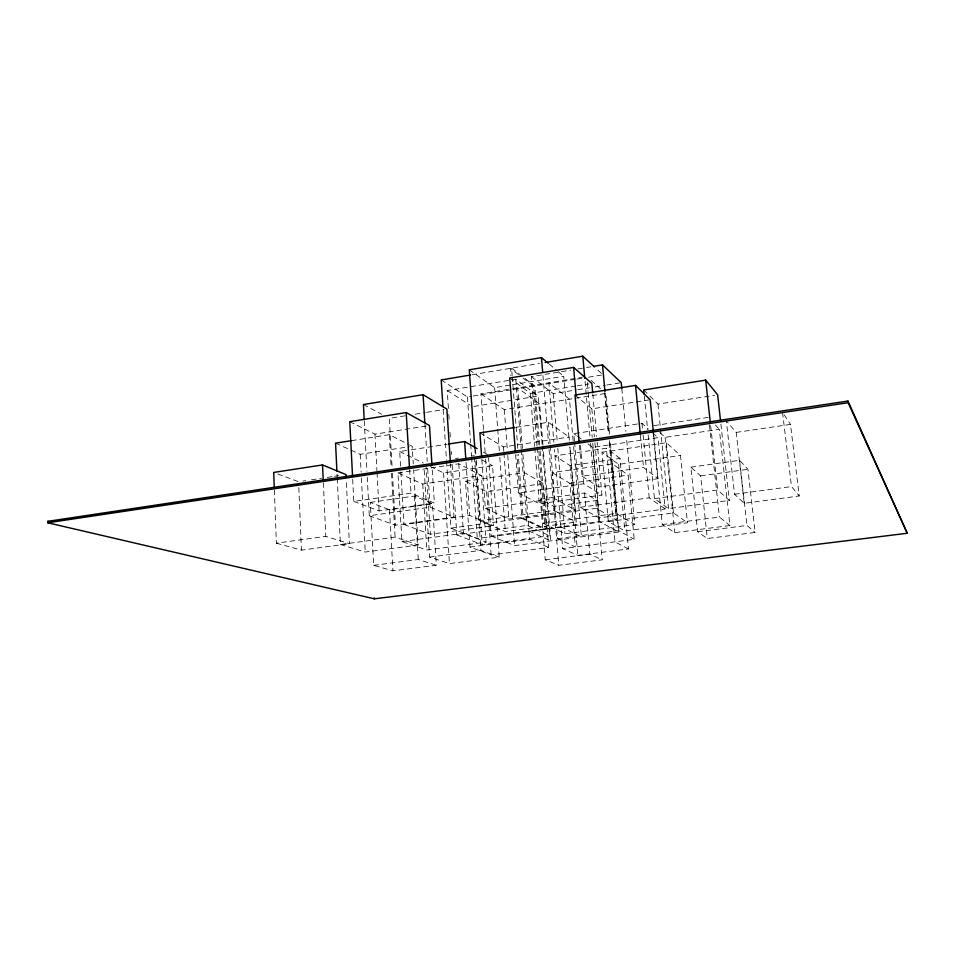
<?xml version="1.0" encoding="UTF-8"?>
<svg xmlns="http://www.w3.org/2000/svg" width="955" height="955" viewBox="0 0 955 955"><rect width="100%" height="100%" fill="white"/><g stroke="black" fill="none" stroke-linecap="round" stroke-linejoin="round"><path stroke-width="0.72" stroke-dasharray="4.78 3.58" d="M471.997 374.778L539.312 363.473M448.408 408.406L447.227 390.547L515.772 379.219L538.214 396.062L542.201 445.114M537.044 446.236L531.446 376.628L570.589 370.146M577.835 368.952L585.093 367.747M586.537 367.508L590.882 366.792M469.287 369.812L494.63 387.635L510.794 384.972M512.262 384.734L563.713 376.282L569.264 441.079M483.493 429.428L480.926 393.89L511.307 388.924M512.751 388.685L582.383 377.309M441.198 379.947L467.401 396.97L471.794 396.253M473.262 396.015L511.379 389.783M512.847 389.545L575.507 379.314M576.951 379.075L582.729 378.132M588.507 377.189L602.963 374.838L595.538 367.962M509.719 378.013L530.419 393.436L575.769 386.095M577.238 385.856L588.937 383.958M405.147 415.795L389.33 418.35L392.111 467.329M415.21 414.172L425.285 412.548M426.718 412.309L443.98 409.528M473.931 406.424L538.214 396.062M531.446 376.628L553.231 393.651L576.378 389.915M577.835 389.688L589.414 387.814M595.204 386.882L605.327 385.259M606.783 385.02L621.251 382.692M480.926 393.89L504.3 409.611L605.816 393.436L609.636 434.728M349.781 421.692L374.957 434.155L426.515 425.99M351.536 440.649L389.294 434.68L408.382 444.338M575.006 395.072L591.849 408.859L648.72 399.954M649.842 396.015L657.995 404.084L714.734 395.263M516.297 427.255L548.325 422.277L569.085 437.02L569.335 439.945M351.118 450.211L360.19 454.317L409.301 446.713M400.551 466.136L399.703 451.548L409.802 449.984M411.247 449.769L447.298 444.218M574.48 441.019L573.836 433.666L641.939 423.304L648.385 429.046M479.923 432.901L503.476 446.964L569.085 437.02M653.912 425.62L708.574 417.347M302.89 481.105L305.767 480.663M311.509 479.804L321.56 478.288M327.314 477.416L333.056 476.557M334.501 476.33L338.81 475.686M455.523 458.484L458.412 458.054M471.412 456.096L474.301 455.654M397.972 472.892L458.77 463.808L481.344 475.483L486.083 542.154L426.813 549.985L401.936 541.557L397.972 472.892L422.755 484.054L481.344 475.483M588.005 443.944L592.733 447.382L658.043 437.665L665.193 509.015L599.036 517.873L580.21 507.284L574.6 442.499M659.857 432.555L665.122 437.354L719.318 429.308L729.93 525.525L674.779 532.639L662.293 524.546L653.208 433.2M619.974 458.4L606.413 448.241L554.962 455.857L570.135 465.658L619.974 458.4L628.462 548.958L577.811 555.38L562.686 548.636L554.473 449.578M430.359 466.482L443.562 472.904L492.553 465.658L499.238 557.195L449.459 563.593L429.583 557.063L423.853 464.763M602.02 452.228L666.339 442.738L680.485 455.451L687.457 522.779L624.868 530.944L608.323 521.573L602.02 452.228L618.649 464.381L680.485 455.451M736.21 432.4L790.489 424.402L799.216 495.979L744.22 503.297L734.538 494.248L726.349 420.857L736.21 432.4L744.22 503.297M465.491 481.296L524.486 472.713L543.502 483.54L548.683 547.478L491.145 554.915L470.003 547.048L465.491 481.296L486.596 491.658L543.502 483.54M552.109 472.606L569.908 483.373L575.328 546.881L557.565 538.644L552.109 472.606L612.525 463.867L628.127 475.101L634.216 539.312L562.686 548.636M352.682 479.279L353.804 501.423L411.008 493.15L434.382 503.094L432.066 466.506M370.301 502.414L414.446 496.063L432.472 503.691L436.351 565.253L392.935 570.839L373.644 565.324L370.301 502.414L389.509 509.779L432.472 503.691M579.387 445.269L582.096 476.27L643.527 467.484L658.031 478.694L653.518 433.355M569.908 483.373L628.127 475.101M353.804 501.423L379.123 510.937L434.382 503.094M690.871 467.186L739.6 460.286L747.932 469.287L755.142 532.448L707.309 538.524L697.651 531.768L690.871 467.186L700.648 475.888L707.309 538.524M515.616 454.664L518.565 492.995L583.792 483.767L601.937 495.084L597.173 442.225M367.245 477.202L369.287 515.748L430.108 507.177L454.019 517.109L450.485 463.82M582.096 476.27L598.881 487.002L658.031 478.694M700.648 475.888L747.932 469.287M540.375 499.167L584.496 493.007L596.875 500.468L602.175 559.833L558.782 565.264L545.245 559.785L540.375 499.167L553.924 506.377L596.875 500.468M481.821 459.51L485.307 508.299L554.628 498.653L575.34 510.042L569.837 445.782M518.565 492.995L539.265 503.763L601.937 495.084M369.287 515.748L395.406 525.214L454.019 517.109M400.897 471.985L403.953 524.534L469.693 515.461L493.496 525.716L488.578 457.899M274.372 490.13L276.365 543.18L325.798 536.364L349.399 543.646L346.283 480.484M475.745 461.504L479.911 520.654L554.079 510.507L576.211 522.087L569.777 446.976M580.21 507.284L649.233 497.842L665.193 509.015M654.438 498.617L717.659 489.999L729.334 500.432L668.524 508.585L654.438 498.617L647.777 431.087M485.307 508.299L508.884 519.09L575.34 510.042M446.558 461.444L450.939 528.127L596.374 508.346L616.345 519.974L608.968 439.992M337.258 478.419L340.422 544.529L395.107 537.104L418.147 544.995L413.622 469.848M276.365 543.18L301.434 550.152L349.399 543.646M403.953 524.534L430.347 534.251L493.496 525.716M734.538 494.248L791.504 486.561L799.216 495.979M401.936 541.557L463.473 533.272L486.083 542.154M452.169 464.942L456.836 534.884L527.16 525.429L549.579 535.779L542.321 446.606M537.164 447.728L543.24 523.268L616.202 513.456L634.741 524.57L626.456 437.378M479.911 520.654L505.326 531.565L576.211 522.087M340.422 544.529L365.252 552.05L418.147 544.995M485.618 459.057L491.168 536.065L599.776 521.597L618.625 532.054L610.173 440.625M450.939 528.127L477.273 538.477L616.345 519.974M608.323 521.573L673.454 512.907L687.457 522.779M456.836 534.884L482.191 544.648L549.579 535.779M543.24 523.268L564.966 533.75L634.741 524.57M470.003 547.048L529.679 539.205L548.683 547.478M662.293 524.546L719.425 517.073L729.93 525.525M557.565 538.644L618.697 530.646L634.216 539.312M491.168 536.065L514.59 545.627L618.625 532.054M429.583 557.063L480.95 550.367L499.238 557.195M373.644 565.324L418.266 559.511L436.351 565.253M697.651 531.768L746.965 525.441L755.142 532.448M545.245 559.785L589.844 554.127L602.175 559.833M277.845 473.99L298.581 481.75M335.563 443.168L349.817 449.614M528.915 531.04L550.772 540.912L543.097 446.677M399.703 451.548L423.351 463.056M560.895 526.778L581.416 536.913L573.227 442.153M409.647 444.982L412.19 446.272L413.264 463.951M628.462 548.958L614.996 541.903L606.413 448.241M363.413 404.55L381.546 414.207M482.12 459.94L492.553 465.658M483.361 452.133L488.363 454.95M447.227 390.547L470.063 405.123M573.836 433.666L576.199 435.373M577.381 436.232L582.108 439.658M518.458 374.575L510.304 368.344L510.877 375.781M523.125 378.144L533.606 386.154L538.369 445.245M549.256 364.153L557.04 370.683M558.15 371.614L563.713 376.282M591.014 380.329L600.528 388.757M652.683 432.878L658.043 437.665M643.718 389.974L648.815 395.012M715.414 424.963L719.318 429.308M784.139 414.816L790.489 424.402M782.539 412.417L791.504 486.561M739.6 460.286L746.965 525.441M720.894 424.151L729.334 500.432M710.639 425.536L717.659 489.999M709.374 424.689L719.425 517.073M666.339 442.738L673.454 512.907M665.122 437.354L674.779 532.639M657.995 404.084L660.371 427.637M660.514 429.105L668.524 508.585M644.303 395.848L647.633 429.619M641.939 423.304L642.512 429.153M643.085 435.002L649.233 497.842M640.387 435.229L643.527 467.484M621.812 388.601L625.895 431.457M618.649 464.381L624.868 530.944M612.525 463.867L618.697 530.646M605.088 393.102L608.932 434.704M609.481 440.649L616.202 513.456M604.599 392.601L608.419 434.071M592.792 393.758L596.636 436.351M591.849 408.859L594.368 436.865M594.905 442.762L598.881 487.002M587.313 382.501L588.113 391.383M588.244 392.863L592.219 437.259M592.745 443.168L599.776 521.597M592.733 447.382L599.036 517.873M585.045 381.296L590.047 437.426M590.584 443.335L596.374 508.346M580.437 445.472L583.792 483.767M584.496 493.007L589.844 554.127M573.096 440.673L569.514 399.226L548.91 382.776L553.852 442.153M570.135 465.658L577.811 555.38M553.231 393.651L557.302 442.32M557.804 448.217L564.966 533.75M548.325 422.277L550.14 444.314M550.259 445.782L554.628 498.653M553.924 506.377L558.782 565.264M542.941 375.422L548.576 443.717M549.065 449.65L554.079 510.507M542.977 445.209L539.623 403.989L517.729 387.873L522.457 448.384M539.623 445.054L534.836 385.963L511.594 368.129L512.167 375.566M540.1 450.963L546.439 529.273L523.209 518.29L518.267 454.365M538.847 451.154L545.174 529.44L521.896 518.47L516.965 454.556M530.419 393.436L534.669 446.391M534.788 447.859L539.265 503.763M522.922 454.294L529.679 539.205M515.772 379.219L521.179 448.623M521.299 450.103L527.16 525.429M512.286 377.046L517.801 448.408M504.3 409.611L507.32 449.53M507.762 455.451L514.59 545.627M503.476 446.964L503.81 451.381M503.918 452.849L508.884 519.09M494.63 387.635L499.37 451.44M499.811 457.373L505.326 531.565M483.6 430.92L485.2 453.124M486.596 491.658L491.145 554.915M475.495 449.686L475.817 454.138M476.235 460.071L482.191 544.648M474.802 448.193L475.22 454.103M474.396 457.135L480.95 550.367M467.401 396.97L470.588 442.666M470.684 444.135L471.507 455.929M471.615 457.409L477.273 538.477M466.028 462.244L469.693 515.461M458.77 463.808L463.473 533.272M448.802 414.351L449.208 420.307M449.996 432.209L450.39 438.166M451.285 451.56L451.476 454.532M443.144 409.576L446.463 459.964M443.562 472.904L449.459 563.593M424.927 424.283L427.243 461.289M427.697 468.69L430.108 507.177M425.978 464.333L430.347 534.251M422.755 484.054L426.813 549.985M414.446 496.063L418.266 559.511M409.611 469.705L411.008 493.15M392.445 473.262L395.406 525.214M389.294 434.68L391.144 467.341M391.49 473.274L395.107 537.104M389.509 509.779L392.935 570.839M374.957 434.155L376.962 471.066M377.034 472.546L379.123 510.937M364.273 420.857L366.935 471.269M360.19 454.317L361.109 472.08M361.42 478.001L365.252 552.05M337.043 474.014L337.187 476.951M323.351 482.8L325.798 536.364M298.831 487.695L301.434 550.152"/><path stroke-width="1.43" d="M548.146 363.21L541.473 357.612L469.287 369.812L474.802 448.193M470.529 375.017L441.198 379.947L442.953 406.615M545.102 362.506L582.801 356.179L594.476 366.983M592.661 392.29L591.861 383.48L573.609 367.424L509.719 378.013L515.39 451.715M593.783 366.314L602.486 364.87L621.251 382.692L621.812 388.601M450.39 462.339L446.856 409.062L423.065 394.69L363.413 404.55L364.189 419.376M431.97 465.037L429.464 425.512L406.197 412.548L349.781 421.692L352.538 476.318M653.375 431.899L650.176 399.715L635.529 385.39L575.006 395.072L579.124 442.32M720.571 421.215L717.647 394.809L705.685 380.126L643.718 389.974L644.159 394.379M351.536 440.649L335.563 443.168L336.9 471.078M514.852 427.482L479.923 432.901L481.607 456.562M448.743 443.991L464.608 441.556L477.118 448.599M346.128 477.536L345.985 474.599L322.527 464.942L273.703 472.439L274.252 487.181M47.75 521.346L847.956 401.052L907.25 533.272L374.3 598.821L47.75 522.779L47.75 521.346L50.651 522.027M47.75 522.779L848.183 402.712L907.25 533.272M847.956 401.052L848.183 402.712M705.685 380.126L710.317 422.611M635.529 385.39L640.244 433.773M602.486 364.87L604.957 391.622M582.801 356.179L584.782 378.335M573.609 367.424L576.056 395.406M541.473 357.612L542.703 372.462M464.608 441.556L465.825 459.283M423.065 394.69L424.832 422.802M406.197 412.548L409.432 466.768M374.253 597.866L374.3 598.821M322.527 464.942L323.279 481.308"/></g></svg>
